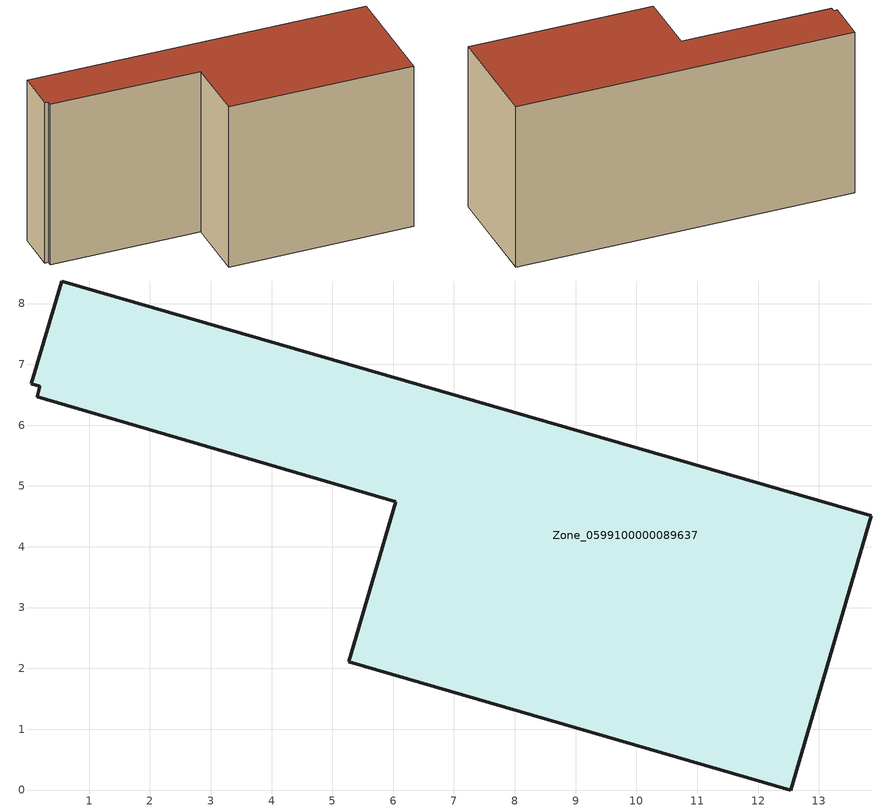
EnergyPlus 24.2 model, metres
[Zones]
Zone_0599100000089637
 floor ground (C_G): 6.04,4.74 0.15,6.47 0.18,6.64 0.05,6.68 0.55,8.37 13.86,4.51 12.54,0 5.27,2.11 z0
 wall outside (C_F): 6.04,4.74 5.27,2.11 12.54,0 13.86,4.51 0.55,8.37 0.05,6.68 0.18,6.64 0.15,6.47 6.04,4.74 z0:7.09
 roof outside (C_R): 0.15,6.47 6.04,4.74 5.27,2.11 12.54,0 13.86,4.51 0.55,8.37 0.05,6.68 0.18,6.64 z7.09
[BUILDING]
Pand.0599100000089637: North Axis=0; Terrain=City; Loads Convergence Tolerance Value=0.04; Temperature Convergence Tolerance Value=0.4; Solar Distribution=FullExterior; Maximum Number of Warmup Days=25; Minimum Number of Warmup Days=1
[Site:Location]
Rotterdam.The.Hague.AP_ZH_NLD Design_Conditions: Latitude=51.96; Longitude=4.45; Time Zone=1; Elevation=-4.5
[SITE:GROUNDTEMPERATURE:BUILDINGSURFACE]
18, 18, 18, 18, 18, 18, 18, 18, 18, 18, 18, 18
[MATERIAL] Thermal Absorptance=0.9; Solar Absorptance=0.7; Visible Absorptance=0.7
Name | Roughness | Thickness | Conductivity | Density | Specific Heat
G.TI.1946 | MediumSmooth | 0.15 | 1 | 540 | 1210
F.TI.1946 | Rough | 0.3 | 0.857143 | 1920 | 840
R.TI.1946 | MediumRough | 0.2 | 0.1 | 1500 | 1000
[CONSTRUCTION]
C_G: G.TI.1946
C_F: F.TI.1946
C_R: R.TI.1946
[ZONE]
Zone_0599100000089637: Type=1; Multiplier=1; Ceiling Height=Autocalculate; Volume=Autocalculate; Floor Area=autocalculate; Part of Total Floor Area=Yes
[ZONEINFILTRATION:DESIGNFLOWRATE]
Infil_Zone_0599100000089637: Zone or ZoneList or Space or SpaceList=Zone_0599100000089637; Schedule=AlwaysOn; Design Flow Rate Calculation Method=Flow/Area; Flow Rate per Floor Area=0.003; Constant Term Coefficient=1; Temperature Term Coefficient=0; Velocity Term Coefficient=0; Velocity Squared Term Coefficient=0
[HVACTEMPLATE:ZONE:IDEALLOADSAIRSYSTEM]
Zone_0599100000089637: Maximum Heating Supply Air Temperature=50; Minimum Cooling Supply Air Temperature=13; Maximum Heating Supply Air Humidity Ratio=0.0156; Minimum Cooling Supply Air Humidity Ratio=0.0077; Heating Limit=NoLimit; Cooling Limit=NoLimit; Dehumidification Control Type=ConstantSensibleHeatRatio; Cooling Sensible Heat Ratio=0.7; Dehumidification Setpoint=60; Humidification Control Type=None; Humidification Setpoint=30; Outdoor Air Method=None; Outdoor Air Flow Rate per Person=0.00944; Outdoor Air Flow Rate per Zone Floor Area=0; Outdoor Air Flow Rate per Zone=0; Demand Controlled Ventilation Type=None; Outdoor Air Economizer Type=NoEconomizer; Heat Recovery Type=None; Sensible Heat Recovery Effectiveness=0.7; Latent Heat Recovery Effectiveness=0.65
[ZONECONTROL:THERMOSTAT]
ThermostatControl_Zone_0599100000089637: Zone or ZoneList=Zone_0599100000089637; Control Type Schedule=DualSetpointControlType; Control 1=Thermostat_Zone_0599100000089637; Temperature Difference Between Cutout And Setpoint=0
[THERMOSTATSETPOINT:DUALSETPOINT]
Thermostat_Zone_0599100000089637: Heating Setpoint Temperature Schedule=HeatingSetpoint_Zone_0599100000089637; Cooling Setpoint Temperature Schedule=CoolingSetpoint_Zone_0599100000089637
[SCHEDULE:COMPACT]
HeatingSetpoint_Zone_0599100000089637: Through: 12/31, For: AllDays, Until: 24:00, 21
CoolingSetpoint_Zone_0599100000089637: Through: 12/31, For: AllDays, Until: 24:00, 24
DualSetpointControlType: Through: 12/31, For: AllDays, Until: 24:00, 4
AlwaysOn: Through: 12/31, For: AllDays, Until: 24:00, 1
